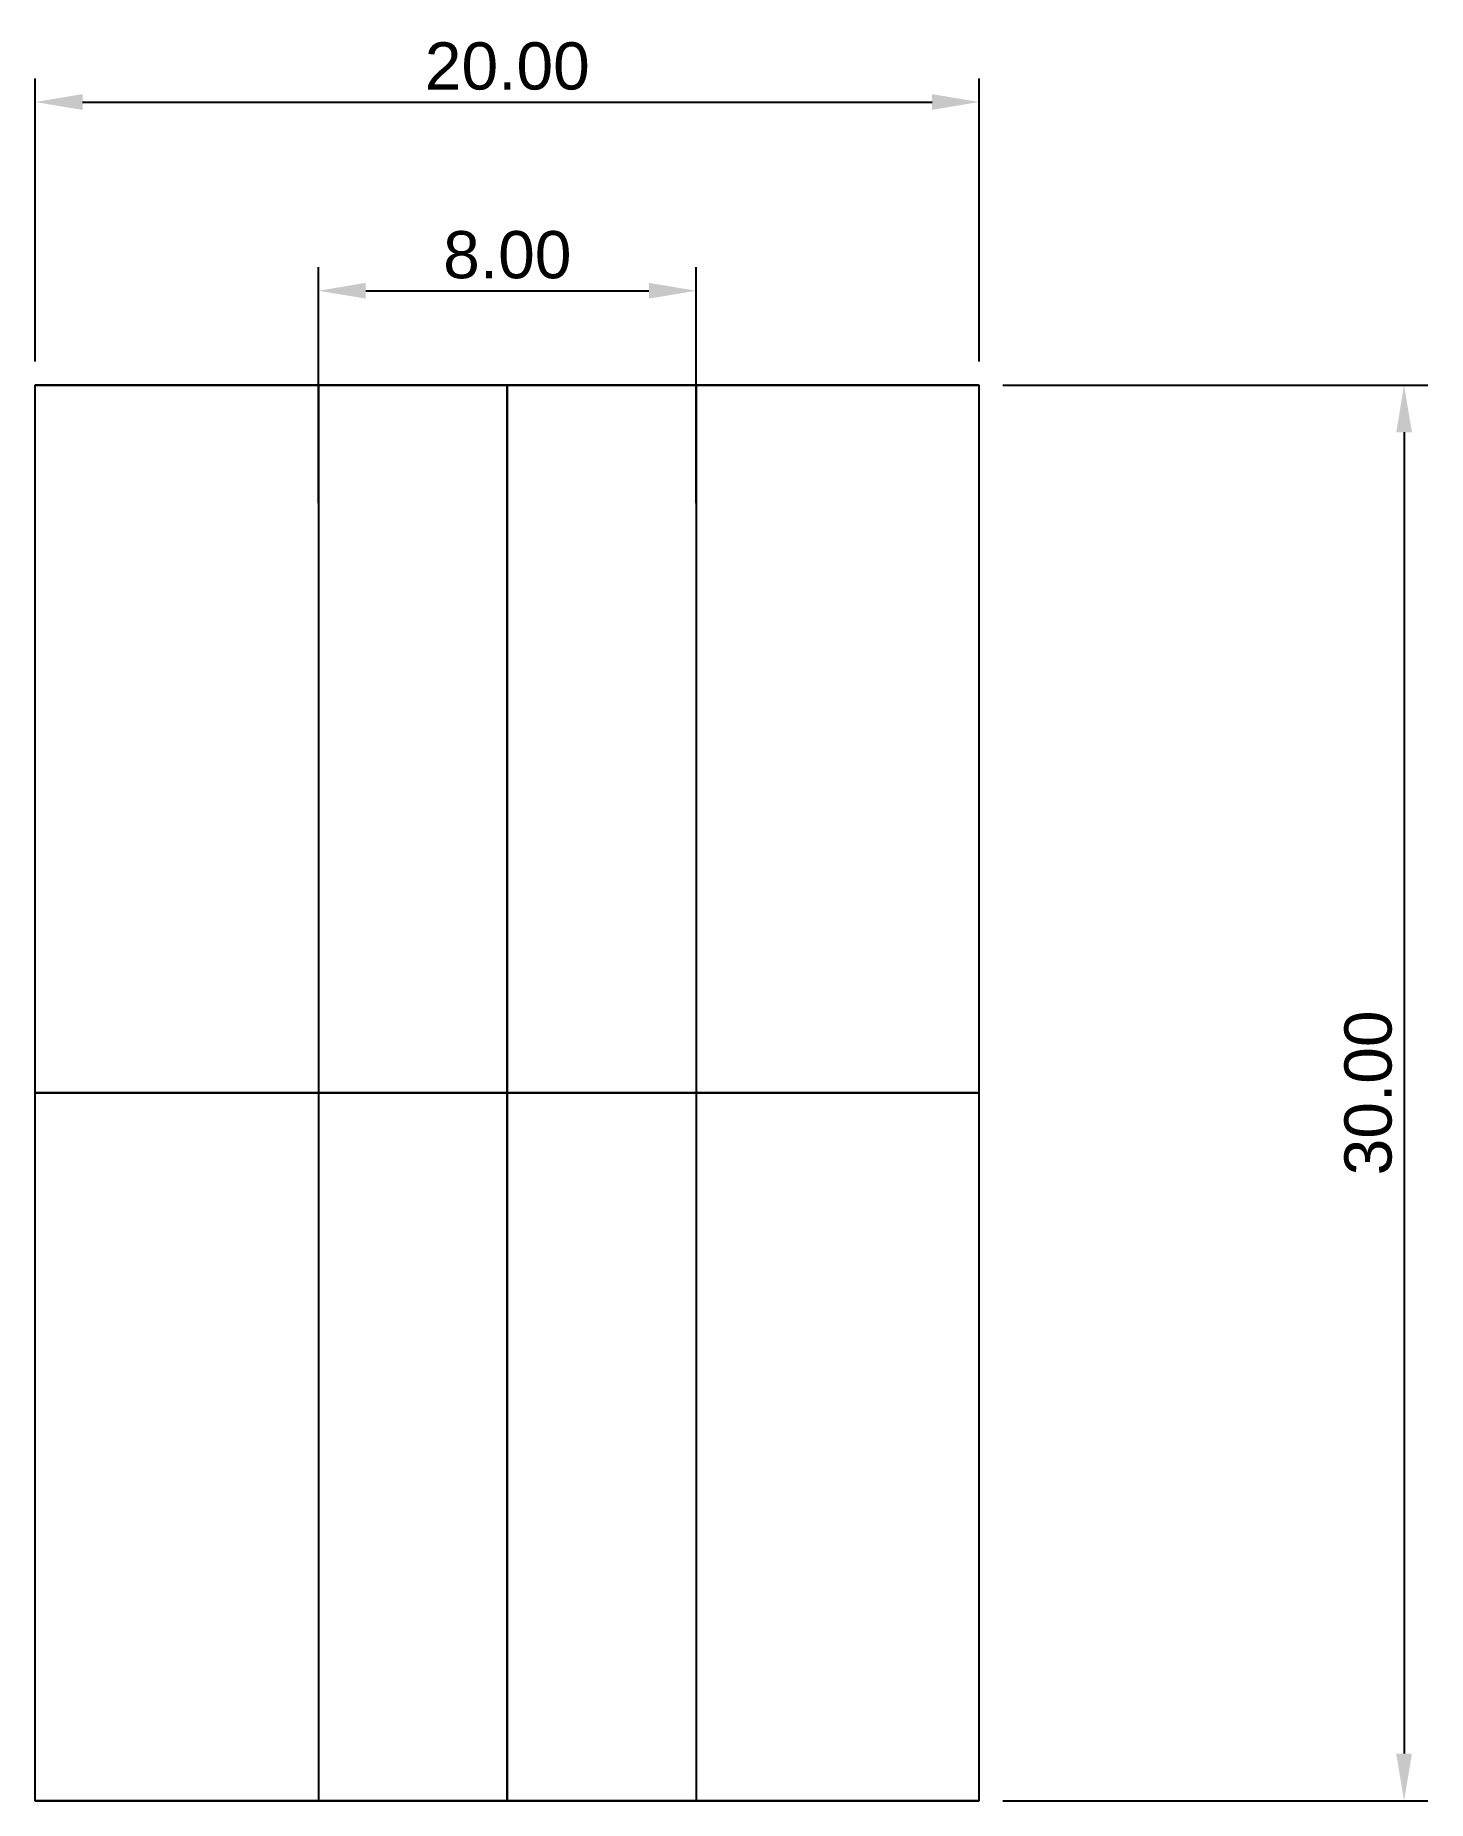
# Model space of a CAD drawing. Header units: millimetres. Extents: x -10 to 19.5, y -14.6 to 22.8.
import ezdxf

# ---------------------------------------------------------------- set-up
doc = ezdxf.new("R2010")
doc.units = ezdxf.units.MM
doc.layers.add('Défaut', color=7, linetype='Continuous', true_color=0x000000)
doc.styles.add('Helvetica Neue Regular', font='HelveticaNeue.ttc')
doc.dimstyles.new('Défaut', dxfattribs={"dimtxt": 1, "dimasz": 1, "dimexe": 0.5, "dimexo": 0.5, "dimgap": 0.25, "dimtad": 1, "dimtoh": 1, "dimzin": 1, "dimdsep": 46, "dimtxsty": 'Helvetica Neue Regular', "dimcen": 0.5, "dimazin": 1, "dimtfac": 1, "dimtdec": 4, "dimtix": 1, "dimtofl": 0, "dimtmove": 1, "dimatfit": 3, "dimfxl": 1, "dimtolj": 1, "dimtzin": 1, "dimarcsym": 0})

# ---------------------------------------------------------------- blocks, each defined once
blk = doc.blocks.new('*D1')
at = {"layer": 'Defpoints', "color": 0}
for p in [(4, 17.416), (-4, 12.416), (4, 12.416)]:
    blk.add_point(p, dxfattribs=at)
at = {"layer": 'Défaut', "color": 0, "lineweight": -2}
for p, q in [((-4, 12.916), (-4, 17.916)), ((4, 12.916), (4, 17.916)), ((-3, 17.416), (3, 17.416))]:
    blk.add_line(p, q, dxfattribs=at)
at = {"layer": 'Défaut', "color": 0}
for points in [[(-3, 17.583), (-3, 17.249), (-4, 17.416)], [(3, 17.249), (3, 17.583), (4, 17.416)]]:
    blk.add_solid(points, dxfattribs=at)
at = {"layer": 'Défaut', "color": 0, "insert": (0, 18.174), "char_height": 1, "attachment_point": 5, "style": 'Helvetica Neue Regular'}
blk.add_mtext('\\A1;8.00', dxfattribs=at)
blk = doc.blocks.new('*D2')
at = {"layer": 'Defpoints', "color": 0}
for p in [(10, 21.416), (-10, 15.416), (10, 15.416)]:
    blk.add_point(p, dxfattribs=at)
at = {"layer": 'Défaut', "color": 0, "lineweight": -2}
for p, q in [((-10, 15.916), (-10, 21.916)), ((10, 15.916), (10, 21.916)), ((-9, 21.416), (9, 21.416))]:
    blk.add_line(p, q, dxfattribs=at)
at = {"layer": 'Défaut', "color": 0}
for points in [[(-9, 21.583), (-9, 21.249), (-10, 21.416)], [(9, 21.249), (9, 21.583), (10, 21.416)]]:
    blk.add_solid(points, dxfattribs=at)
at = {"layer": 'Défaut', "color": 0, "insert": (0, 22.174), "char_height": 1, "attachment_point": 5, "style": 'Helvetica Neue Regular'}
blk.add_mtext('\\A1;20.00', dxfattribs=at)
blk = doc.blocks.new('*D3')
at = {"layer": 'Defpoints', "color": 0}
for p in [(10, 15.416), (10, -14.584), (19, -14.584)]:
    blk.add_point(p, dxfattribs=at)
at = {"layer": 'Défaut', "color": 0, "lineweight": -2}
for p, q in [((10.5, 15.416), (19.5, 15.416)), ((19, 14.416), (19, -13.584)), ((10.5, -14.584), (19.5, -14.584))]:
    blk.add_line(p, q, dxfattribs=at)
at = {"layer": 'Défaut', "color": 0}
for points in [[(19.167, 14.416), (18.833, 14.416), (19, 15.416)], [(18.833, -13.584), (19.167, -13.584), (19, -14.584)]]:
    blk.add_solid(points, dxfattribs=at)
at = {"layer": 'Défaut', "color": 0, "insert": (18.242, 0.416), "char_height": 1, "attachment_point": 5, "rotation": 90, "style": 'Helvetica Neue Regular'}
blk.add_mtext('\\A1;30.00', dxfattribs=at)

msp = doc.modelspace()

# ---------------------------------------------------------------- linework, layer by layer
at = {"layer": 'Défaut'}
for points in [[(-10, -14.584), (-10, 15.416)], [(-10, 15.416), (-4, 15.416)], [(-4, 15.416), (-4, -14.584)], [(0, -14.584), (0, 15.416)], [(0, -14.584), (0, 15.416)], [(0, 15.416), (0, -14.584)], [(0, 15.416), (0, -14.584)], [(10, 15.416), (4, 15.416)], [(4, 15.416), (4, -14.584)], [(10, -14.584), (10, 15.416)], [(-4, -14.584), (-10, -14.584)], [(4, -14.584), (10, -14.584)]]:
    msp.add_lwpolyline(points, dxfattribs=at)
at = {"layer": 'Défaut', "extrusion": (1, 0, 0)}
for points in [[(15.416, 10), (15.416, 4)], [(15.416, -10), (15.416, -4)], [(-14.584, 4), (-14.584, 10)], [(-14.584, -4), (-14.584, -10)]]:
    msp.add_lwpolyline(points, dxfattribs=at)
at = {"layer": 'Défaut', "extrusion": (0, -1, 0)}
for centre, radius in [((0, 0, -15.416), 10), ((0, 0, -15.416), 7), ((0, 0, -15.416), 4), ((0, 0, -0.416), 10), ((0, 0, -0.416), 4), ((0, 0, 14.584), 7)]:
    msp.add_circle(centre, radius, dxfattribs=at)
at = {"layer": 'Défaut', "extrusion": (1.77636e-16, -1, 0)}
msp.add_circle((0, 0, 14.584), 10, dxfattribs=at)
at = {"layer": 'Défaut', "extrusion": (4.44089e-16, -1, 0)}
msp.add_circle((0, 0, 14.584), 4, dxfattribs=at)

# ---------------------------------------------------------------- dimensions: what is measured, and where the dimension line sits
at = {"layer": 'Défaut'}
for base, p1, p2, picture, middle in [((10, 21.416), (-10, 15.416), (10, 15.416), '*D2', (0, 22.174)), ((4, 17.416, 9.165), (-4, 12.416, 9.165), (4, 12.416, 9.165), '*D1', (0, 18.174, 9.165))]:
    dim = msp.add_linear_dim(base=base, p1=p1, p2=p2, dimstyle='Défaut', override={"dimtxt": 1, "dimasz": 1, "dimexe": 0.5, "dimexo": 0.5, "dimgap": 0.25, "dimtad": 1, "dimtih": 0, "dimtoh": 0, "dimdec": 2, "dimzin": 1, "dimtxsty": 'Helvetica Neue Regular', "dimsah": 0, "dimcen": 0.5, "dimadec": 2, "dimazin": 1, "dimtix": 0, "dimtmove": 0, "dimtzin": 1}, dxfattribs=at)
    dim.commit()
    dim.dimension.update_dxf_attribs({"geometry": picture, "text_midpoint": middle})
dim = msp.add_linear_dim(base=(19, -14.584), p1=(10, 15.416), p2=(10, -14.584), angle=90, dimstyle='Défaut', override={"dimtxt": 1, "dimasz": 1, "dimexe": 0.5, "dimexo": 0.5, "dimgap": 0.25, "dimtad": 1, "dimtih": 0, "dimtoh": 0, "dimdec": 2, "dimzin": 1, "dimtxsty": 'Helvetica Neue Regular', "dimsah": 0, "dimcen": 0.5, "dimadec": 2, "dimazin": 1, "dimtix": 0, "dimtmove": 0, "dimtzin": 1}, dxfattribs=at)
dim.commit()
dim.dimension.update_dxf_attribs({"geometry": '*D3', "text_midpoint": (18.242, 0.416)})

doc.saveas('drawing.dxf')
